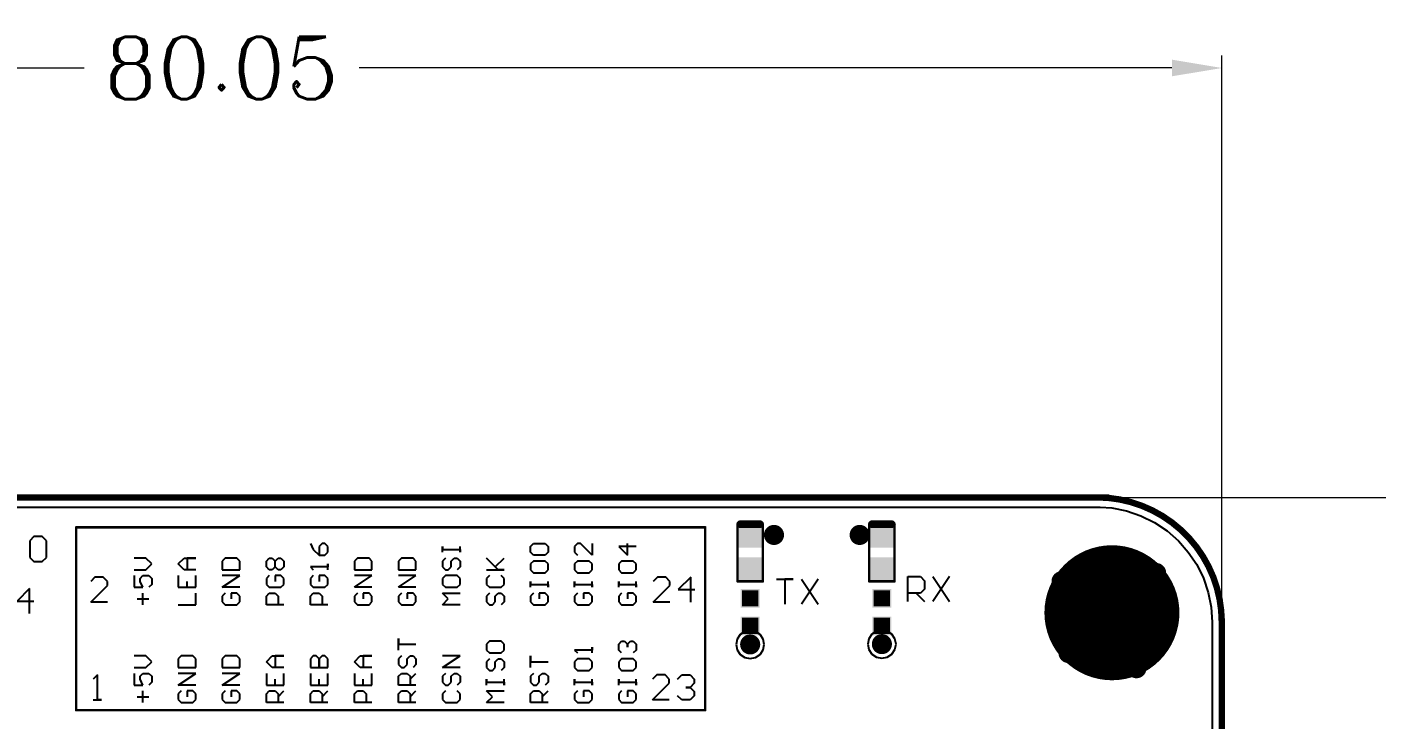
# Model space of a CAD drawing. Header units: inches. Extents: x -103 to 137, y -40 to 49.
# Drawn here: x -39 to 15, y 21.5 to 49.2 of the extents above; entities that cross this region are included whole.
import ezdxf

# ---------------------------------------------------------------- set-up
doc = ezdxf.new("R2010")
doc.units = ezdxf.units.IN
doc.header["$MEASUREMENT"] = 0
for name, color, linetype in [('BottomSolder', 6, 'Continuous'), ('KeepOutLayer', 6, 'Continuous'), ('MidLayer1', 16, 'Continuous'), ('MultiLayer', 9, 'Continuous'), ('PadHoleLayer', 156, 'Continuous'), ('TopOverlay', 2, 'Continuous'), ('TopPaste', 8, 'Continuous'), ('TopSolder', 216, 'Continuous'), ('ViaHoleLayer', 16, 'Continuous')]:
    doc.layers.add(name, color=color, linetype=linetype)
doc.layers.add('dim', color=82, linetype='Continuous', lineweight=20)
doc.styles.add('ROMANC', font='romanc.shx', dxfattribs={"bigfont": 'gbcbig.shx'})
doc.dimstyles.new('YanXiu', dxfattribs={"dimtxt": 2.5, "dimasz": 2.2, "dimexe": 0.66, "dimexo": 0.66, "dimgap": 0.66, "dimtad": 0, "dimdsep": 46, "dimtxsty": 'ROMANC', "dimcen": 0, "dimclrd": 256, "dimclre": 131, "dimclrt": 42, "dimazin": 2, "dimtfac": 1, "dimtofl": 0, "dimtmove": 0, "dimatfit": 3, "dimfxl": 1, "dimlwd": 5, "dimlwe": 5, "dimarcsym": 0})

# ---------------------------------------------------------------- blocks, each defined once
blk = doc.blocks.new('____402_____70')
at = {"layer": 'TopPaste'}
for points in [[(-0.0344, -0.0128), (-0.0089, -0.0128), (-0.0344, 0.0128), (-0.0089, 0.0128)], [(0.0089, -0.0128), (0.0344, -0.0128), (0.0089, 0.0128), (0.0344, 0.0128)]]:
    blk.add_solid(points, dxfattribs=at)
at = {"layer": 'TopSolder'}
for points in [[(-0.0364, -0.0148), (-0.0069, -0.0148), (-0.0364, 0.0148), (-0.0069, 0.0148)], [(0.0069, -0.0148), (0.0364, -0.0148), (0.0069, 0.0148), (0.0364, 0.0148)]]:
    blk.add_solid(points, dxfattribs=at)
blk = doc.blocks.new('____402_____71')
at = {"layer": 'TopPaste'}
for points in [[(-0.0344, -0.0128), (-0.0089, -0.0128), (-0.0344, 0.0128), (-0.0089, 0.0128)], [(0.0089, -0.0128), (0.0344, -0.0128), (0.0089, 0.0128), (0.0344, 0.0128)]]:
    blk.add_solid(points, dxfattribs=at)
at = {"layer": 'TopSolder'}
for points in [[(-0.0364, -0.0148), (-0.0069, -0.0148), (-0.0364, 0.0148), (-0.0069, 0.0148)], [(0.0069, -0.0148), (0.0364, -0.0148), (0.0069, 0.0148), (0.0364, 0.0148)]]:
    blk.add_solid(points, dxfattribs=at)
blk = doc.blocks.new('LGM676_LED_0603_81')
at = {"layer": 'TopOverlay'}
for points, const_width in [([(-0.045, 0.018), (-0.045, -0.022)], 0.00394), ([(-0.045, 0.018), (0.045, 0.018)], 0.00394), ([(0.045, 0.0138), (0.045, -0.0177)], 0.0118), ([(-0.045, -0.022), (0.045, -0.022)], 0.00394)]:
    blk.add_lwpolyline(points, dxfattribs=dict(at, const_width=const_width))
for points, const_width in [([(-0.046, 0.018, 1), (-0.044, 0.018, 1)], 0.00197), ([(-0.046, 0.018, 1), (-0.044, 0.018, 1)], 0.00197), ([(0.042, 0.0138, 1), (0.048, 0.0138, 1)], 0.00591), ([(0.044, 0.018, 1), (0.046, 0.018, 1)], 0.00197), ([(-0.046, -0.022, 1), (-0.044, -0.022, 1)], 0.00197), ([(-0.046, -0.022, 1), (-0.044, -0.022, 1)], 0.00197), ([(0.042, -0.0177, 1), (0.048, -0.0177, 1)], 0.00591), ([(0.044, -0.022, 1), (0.046, -0.022, 1)], 0.00197)]:
    blk.add_lwpolyline(points, format="xyb", close=True, dxfattribs=dict(at, const_width=const_width))
at = {"layer": 'TopPaste'}
for points in [[(-0.0428, -0.0177), (-0.0113, -0.0177), (-0.0428, 0.0137), (-0.0113, 0.0137)], [(0.0123, -0.0177), (0.0438, -0.0177), (0.0123, 0.0137), (0.0438, 0.0137)]]:
    blk.add_solid(points, dxfattribs=at)
at = {"layer": 'TopSolder'}
for points in [[(-0.0468, -0.0217), (-0.0073, -0.0217), (-0.0468, 0.0177), (-0.0073, 0.0177)], [(0.0083, -0.0217), (0.0478, -0.0217), (0.0083, 0.0177), (0.0478, 0.0177)]]:
    blk.add_solid(points, dxfattribs=at)
blk = doc.blocks.new('LGM676_LED_0603_82')
at = {"layer": 'TopOverlay'}
for points, const_width in [([(-0.045, 0.018), (-0.045, -0.022)], 0.00394), ([(-0.045, 0.018), (0.045, 0.018)], 0.00394), ([(0.045, 0.0138), (0.045, -0.0177)], 0.0118), ([(-0.045, -0.022), (0.045, -0.022)], 0.00394)]:
    blk.add_lwpolyline(points, dxfattribs=dict(at, const_width=const_width))
for points, const_width in [([(-0.046, 0.018, 1), (-0.044, 0.018, 1)], 0.00197), ([(-0.046, 0.018, 1), (-0.044, 0.018, 1)], 0.00197), ([(0.042, 0.0138, 1), (0.048, 0.0138, 1)], 0.00591), ([(0.044, 0.018, 1), (0.046, 0.018, 1)], 0.00197), ([(-0.046, -0.022, 1), (-0.044, -0.022, 1)], 0.00197), ([(-0.046, -0.022, 1), (-0.044, -0.022, 1)], 0.00197), ([(0.042, -0.0177, 1), (0.048, -0.0177, 1)], 0.00591), ([(0.044, -0.022, 1), (0.046, -0.022, 1)], 0.00197)]:
    blk.add_lwpolyline(points, format="xyb", close=True, dxfattribs=dict(at, const_width=const_width))
at = {"layer": 'TopPaste'}
for points in [[(-0.0428, -0.0177), (-0.0113, -0.0177), (-0.0428, 0.0137), (-0.0113, 0.0137)], [(0.0123, -0.0177), (0.0438, -0.0177), (0.0123, 0.0137), (0.0438, 0.0137)]]:
    blk.add_solid(points, dxfattribs=at)
at = {"layer": 'TopSolder'}
for points in [[(-0.0468, -0.0217), (-0.0073, -0.0217), (-0.0468, 0.0177), (-0.0073, 0.0177)], [(0.0083, -0.0217), (0.0478, -0.0217), (0.0083, 0.0177), (0.0478, 0.0177)]]:
    blk.add_solid(points, dxfattribs=at)
blk = doc.blocks.new('*D194')
at = {"layer": 'Defpoints', "color": 0}
for p in [(8.832, 47.543), (-71.221, 25.36), (8.832, 25.3)]:
    blk.add_point(p, dxfattribs=at)
at = {"layer": 'dim', "color": 131, "lineweight": 5}
for p, q in [((-71.221, 25.86), (-71.221, 48.043)), ((8.832, 25.8), (8.832, 48.043))]:
    blk.add_line(p, q, dxfattribs=at)
at = {"layer": 'dim', "lineweight": 5}
for p, q in [((-69.221, 47.543), (-36.695, 47.543)), ((6.832, 47.543), (-25.695, 47.543))]:
    blk.add_line(p, q, dxfattribs=at)
at = {"layer": 'dim'}
for points in [[(-69.221, 47.877), (-69.221, 47.21), (-71.221, 47.543)], [(6.832, 47.877), (6.832, 47.21), (8.832, 47.543)]]:
    blk.add_solid(points, dxfattribs=at)
at = {"layer": 'dim', "color": 42, "insert": (-31.195, 47.543), "char_height": 2.5, "attachment_point": 5, "style": 'ROMANC'}
blk.add_mtext('80.05', dxfattribs=at)
blk = doc.blocks.new('*D217')
at = {"layer": 'Defpoints', "color": 0}
for p in [(0.773, 30.358), (40.358, 30.358), (0.773, -19.654)]:
    blk.add_point(p, dxfattribs=at)
at = {"layer": 'dim', "color": 131, "lineweight": 5}
for p, q in [((1.273, 30.358), (40.858, 30.358)), ((1.273, -19.654), (40.858, -19.654))]:
    blk.add_line(p, q, dxfattribs=at)
at = {"layer": 'dim', "lineweight": 5}
for p, q in [((40.358, 28.358), (40.358, 10.554)), ((40.358, -17.654), (40.358, 0.15))]:
    blk.add_line(p, q, dxfattribs=at)
at = {"layer": 'dim'}
for points in [[(40.025, 28.358), (40.692, 28.358), (40.358, 30.358)], [(40.025, -17.654), (40.692, -17.654), (40.358, -19.654)]]:
    blk.add_solid(points, dxfattribs=at)
at = {"layer": 'dim', "color": 42, "insert": (40.358, 5.352), "char_height": 2.5, "attachment_point": 5, "rotation": 90, "style": 'ROMANC'}
blk.add_mtext('50.01', dxfattribs=at)

msp = doc.modelspace()

# ---------------------------------------------------------------- linework, layer by layer
at = {"layer": 'BottomSolder'}
for points, const_width in [([(-9.292, 28.86, 1), (-8.89, 28.86, 1)], 0.402), ([(-5.863, 28.86, 1), (-5.461, 28.86, 1)], 0.402), ([(3.081, 25.746, 1), (5.782, 25.746, 1)], 2.702), ([(3.307, 27.793, 1), (3.708, 27.793, 1)], 0.402), ([(4.932, 27.92, 1), (5.334, 27.92, 1)], 0.402), ([(5.999, 27.336, 1), (6.401, 27.336, 1)], 0.402), ([(2.215, 27.006, 1), (2.616, 27.006, 1)], 0.402), ([(6.406, 26.04, 1), (6.807, 26.04, 1)], 0.402), ([(1.986, 25.355, 1), (2.388, 25.355, 1)], 0.402), ([(-10.244, 24.478, 1), (-9.843, 24.478, 1)], 0.402), ([(-4.974, 24.491, 1), (-4.572, 24.491, 1)], 0.402), ([(6.152, 24.694, 1), (6.553, 24.694, 1)], 0.402), ([(2.494, 24.135, 1), (2.896, 24.135, 1)], 0.402), ([(3.637, 23.577, 1), (4.039, 23.577, 1)], 0.402), ([(5.212, 23.526, 1), (5.613, 23.526, 1)], 0.402)]:
    msp.add_lwpolyline(points, format="xyb", close=True, dxfattribs=dict(at, const_width=const_width))
at = {"layer": 'KeepOutLayer', "const_width": 0.254}
for points in [[(-66.419, 30.358), (4.27, 30.358)], [(8.832, -14.955), (8.832, 25.482)]]:
    msp.add_lwpolyline(points, dxfattribs=at)
msp.add_lwpolyline([(3.826, 30.363, -0.414214), (8.826, 25.363)], format="xyb", dxfattribs=at)
at = {"layer": 'KeepOutLayer', "const_width": 0.127}
for points in [[(3.762, 30.363, 1), (3.889, 30.363, 1)], [(4.206, 30.358, 1), (4.333, 30.358, 1)], [(8.762, 25.363, 1), (8.889, 25.363, 1)], [(8.768, 25.482, 1), (8.895, 25.482, 1)]]:
    msp.add_lwpolyline(points, format="xyb", close=True, dxfattribs=at)
at = {"layer": 'MidLayer1'}
for p, q in [((-66.081, 29.97), (3.967, 29.97)), ((3.967, 29.97), (4.428, 29.94)), ((4.428, 29.94), (5.021, 29.822)), ((5.021, 29.822), (5.592, 29.628)), ((5.592, 29.628), (6.134, 29.361)), ((6.134, 29.361), (6.636, 29.025)), ((6.636, 29.025), (7.09, 28.627)), ((7.09, 28.627), (7.488, 28.173)), ((7.488, 28.173), (7.823, 27.671)), ((7.823, 27.671), (8.091, 27.13)), ((8.091, 27.13), (8.285, 26.558)), ((8.285, 26.558), (8.402, 25.966)), ((8.402, 25.966), (8.442, 25.368)), ((-10.443, 24.878), (-10.565, 24.695)), ((-10.26, 25), (-10.443, 24.878)), ((-10.043, 25.043), (-10.26, 25)), ((-9.827, 25), (-10.043, 25.043)), ((-9.644, 24.878), (-9.827, 25)), ((-9.522, 24.695), (-9.644, 24.878)), ((-5.172, 24.89), (-5.295, 24.707)), ((-4.989, 25.013), (-5.172, 24.89)), ((-4.773, 25.056), (-4.989, 25.013)), ((-4.557, 25.013), (-4.773, 25.056)), ((-4.373, 24.89), (-4.557, 25.013)), ((-4.251, 24.707), (-4.373, 24.89)), ((8.442, 25.368), (8.437, 25.363)), ((8.437, 25.363), (8.437, 25.363)), ((8.437, 25.363), (8.443, 25.334)), ((8.443, 25.334), (8.443, -14.955)), ((-10.565, 24.695), (-10.608, 24.478)), ((-10.608, 24.478), (-10.565, 24.262)), ((-9.479, 24.478), (-9.522, 24.695)), ((-9.522, 24.262), (-9.479, 24.478)), ((-5.295, 24.707), (-5.338, 24.491)), ((-5.338, 24.491), (-5.295, 24.275)), ((-4.208, 24.491), (-4.251, 24.707)), ((-4.251, 24.275), (-4.208, 24.491)), ((-10.565, 24.262), (-10.443, 24.079)), ((-10.443, 24.079), (-10.26, 23.957)), ((-10.26, 23.957), (-10.043, 23.914)), ((-10.043, 23.914), (-9.827, 23.957)), ((-9.827, 23.957), (-9.644, 24.079)), ((-9.644, 24.079), (-9.522, 24.262)), ((-5.295, 24.275), (-5.172, 24.092)), ((-5.172, 24.092), (-4.989, 23.969)), ((-4.989, 23.969), (-4.773, 23.926)), ((-4.773, 23.926), (-4.557, 23.969)), ((-4.557, 23.969), (-4.373, 24.092)), ((-4.373, 24.092), (-4.251, 24.275))]:
    msp.add_line(p, q, dxfattribs=at)
for points, const_width in [([(-9.241, 28.86, 1), (-8.941, 28.86, 1)], 0.3), ([(-5.812, 28.86, 1), (-5.512, 28.86, 1)], 0.3), ([(3.132, 25.746, 1), (5.732, 25.746, 1)], 2.6), ([(3.358, 27.793, 1), (3.658, 27.793, 1)], 0.3), ([(4.983, 27.92, 1), (5.283, 27.92, 1)], 0.3), ([(6.05, 27.336, 1), (6.35, 27.336, 1)], 0.3), ([(2.265, 27.006, 1), (2.565, 27.006, 1)], 0.3), ([(6.456, 26.04, 1), (6.756, 26.04, 1)], 0.3), ([(2.037, 25.355, 1), (2.337, 25.355, 1)], 0.3), ([(6.202, 24.694, 1), (6.502, 24.694, 1)], 0.3), ([(-10.193, 24.478, 1), (-9.893, 24.478, 1)], 0.3), ([(-4.923, 24.491, 1), (-4.623, 24.491, 1)], 0.3), ([(2.545, 24.135, 1), (2.845, 24.135, 1)], 0.3), ([(3.688, 23.577, 1), (3.988, 23.577, 1)], 0.3), ([(5.263, 23.526, 1), (5.563, 23.526, 1)], 0.3)]:
    msp.add_lwpolyline(points, format="xyb", close=True, dxfattribs=dict(at, const_width=const_width))
at = {"layer": 'MultiLayer'}
for points, const_width in [([(-9.241, 28.86, 1), (-8.941, 28.86, 1)], 0.3), ([(-5.812, 28.86, 1), (-5.512, 28.86, 1)], 0.3), ([(3.132, 25.746, 1), (5.732, 25.746, 1)], 2.6), ([(3.358, 27.793, 1), (3.658, 27.793, 1)], 0.3), ([(4.983, 27.92, 1), (5.283, 27.92, 1)], 0.3), ([(6.05, 27.336, 1), (6.35, 27.336, 1)], 0.3), ([(2.265, 27.006, 1), (2.565, 27.006, 1)], 0.3), ([(6.456, 26.04, 1), (6.756, 26.04, 1)], 0.3), ([(2.037, 25.355, 1), (2.337, 25.355, 1)], 0.3), ([(6.202, 24.694, 1), (6.502, 24.694, 1)], 0.3), ([(-10.193, 24.478, 1), (-9.893, 24.478, 1)], 0.3), ([(-4.923, 24.491, 1), (-4.623, 24.491, 1)], 0.3), ([(2.545, 24.135, 1), (2.845, 24.135, 1)], 0.3), ([(3.688, 23.577, 1), (3.988, 23.577, 1)], 0.3), ([(5.263, 23.526, 1), (5.563, 23.526, 1)], 0.3)]:
    msp.add_lwpolyline(points, format="xyb", close=True, dxfattribs=dict(at, const_width=const_width))
at = {"layer": 'PadHoleLayer', "const_width": 1.75}
msp.add_lwpolyline([(3.557, 25.746, 1), (5.307, 25.746, 1)], format="xyb", close=True, dxfattribs=at)
at = {"layer": 'TopOverlay'}
for p, q in [((-38.705, 28.793), (-38.872, 28.626)), ((-38.872, 28.626), (-38.872, 27.96)), ((-38.372, 28.793), (-38.705, 28.793)), ((-38.206, 28.626), (-38.372, 28.793)), ((-38.206, 27.96), (-38.206, 28.626)), ((-27.641, 28.515), (-27.524, 28.282)), ((-27.524, 28.282), (-27.291, 28.048)), ((-27.174, 28.515), (-27.291, 28.398)), ((-27.291, 28.398), (-27.291, 28.048)), ((-27.057, 28.515), (-27.174, 28.515)), ((-26.941, 28.398), (-27.057, 28.515)), ((-27.057, 28.048), (-26.941, 28.165)), ((-26.941, 28.165), (-26.941, 28.398)), ((-22.354, 28.165), (-22.354, 28.398)), ((-22.354, 28.398), (-22.354, 28.282)), ((-22.354, 28.282), (-21.654, 28.282)), ((-21.654, 28.165), (-21.654, 28.398)), ((-21.654, 28.282), (-21.654, 28.165)), ((-18.829, 28.398), (-18.713, 28.515)), ((-18.829, 28.165), (-18.829, 28.398)), ((-18.713, 28.048), (-18.829, 28.165)), ((-18.713, 28.515), (-18.246, 28.515)), ((-18.246, 28.515), (-18.13, 28.398)), ((-18.13, 28.165), (-18.246, 28.048)), ((-18.13, 28.398), (-18.13, 28.165)), ((-16.951, 28.515), (-17.067, 28.398)), ((-17.067, 28.398), (-17.067, 28.165)), ((-17.067, 28.165), (-16.951, 28.048)), ((-16.834, 28.515), (-16.951, 28.515)), ((-16.367, 28.048), (-16.834, 28.515)), ((-16.367, 28.515), (-16.367, 28.048)), ((-14.605, 28.398), (-15.305, 28.398)), ((-15.305, 28.398), (-14.955, 28.048)), ((-14.955, 28.048), (-14.955, 28.515)), ((-38.872, 27.96), (-38.705, 27.793)), ((-38.705, 27.793), (-38.372, 27.793)), ((-38.372, 27.793), (-38.206, 27.96)), ((-34.223, 27.932), (-34.69, 27.932)), ((-33.99, 27.699), (-34.223, 27.932)), ((-34.223, 27.465), (-33.99, 27.699)), ((-32.927, 27.699), (-32.694, 27.932)), ((-32.694, 27.465), (-32.927, 27.699)), ((-32.694, 27.932), (-32.228, 27.932)), ((-32.228, 27.932), (-32.577, 27.932)), ((-32.577, 27.932), (-32.577, 27.465)), ((-31.048, 27.932), (-31.165, 27.815)), ((-31.165, 27.815), (-31.165, 27.465)), ((-30.582, 27.932), (-31.048, 27.932)), ((-30.465, 27.815), (-30.582, 27.932)), ((-30.465, 27.465), (-30.465, 27.815)), ((-29.403, 27.815), (-29.286, 27.932)), ((-29.403, 27.582), (-29.403, 27.815)), ((-29.286, 27.465), (-29.403, 27.582)), ((-29.286, 27.932), (-29.17, 27.932)), ((-29.17, 27.932), (-29.053, 27.815)), ((-29.053, 27.582), (-29.17, 27.465)), ((-29.053, 27.815), (-28.936, 27.932)), ((-29.053, 27.582), (-29.053, 27.815)), ((-28.936, 27.465), (-29.053, 27.582)), ((-28.936, 27.932), (-28.82, 27.932)), ((-28.82, 27.932), (-28.703, 27.815)), ((-28.703, 27.582), (-28.82, 27.465)), ((-28.703, 27.815), (-28.703, 27.582)), ((-26.941, 27.582), (-27.641, 27.582)), ((-27.641, 27.582), (-27.524, 27.465)), ((-27.291, 28.048), (-27.057, 28.048)), ((-26.941, 27.465), (-26.941, 27.699)), ((-26.941, 27.699), (-26.941, 27.582)), ((-25.762, 27.932), (-25.878, 27.815)), ((-25.878, 27.815), (-25.878, 27.465)), ((-25.295, 27.932), (-25.762, 27.932)), ((-25.179, 27.815), (-25.295, 27.932)), ((-25.179, 27.465), (-25.179, 27.815)), ((-24, 27.932), (-24.116, 27.815)), ((-24.116, 27.815), (-24.116, 27.465)), ((-23.533, 27.932), (-24, 27.932)), ((-23.416, 27.815), (-23.533, 27.932)), ((-23.416, 27.465), (-23.416, 27.815)), ((-22.237, 27.932), (-22.354, 27.815)), ((-22.354, 27.815), (-22.354, 27.582)), ((-22.354, 27.582), (-22.237, 27.465)), ((-22.121, 27.465), (-22.004, 27.582)), ((-22.004, 27.815), (-21.887, 27.932)), ((-22.004, 27.582), (-22.004, 27.815)), ((-21.887, 27.932), (-21.771, 27.932)), ((-21.771, 27.932), (-21.654, 27.815)), ((-21.654, 27.582), (-21.771, 27.465)), ((-21.654, 27.815), (-21.654, 27.582)), ((-20.125, 27.465), (-20.592, 27.932)), ((-20.592, 27.932), (-20.242, 27.582)), ((-20.242, 27.582), (-19.892, 27.932)), ((-18.713, 27.815), (-18.829, 27.699)), ((-18.829, 27.699), (-18.829, 27.465)), ((-18.246, 28.048), (-18.713, 28.048)), ((-18.246, 27.815), (-18.713, 27.815)), ((-18.13, 27.699), (-18.246, 27.815)), ((-18.13, 27.465), (-18.13, 27.699)), ((-16.951, 27.815), (-17.067, 27.699)), ((-17.067, 27.699), (-17.067, 27.465)), ((-16.484, 27.815), (-16.951, 27.815)), ((-16.367, 27.699), (-16.484, 27.815)), ((-16.367, 27.465), (-16.367, 27.699)), ((-15.188, 27.815), (-15.305, 27.699)), ((-15.305, 27.699), (-15.305, 27.465)), ((-14.722, 27.815), (-15.188, 27.815)), ((-14.605, 27.699), (-14.722, 27.815)), ((-14.605, 27.465), (-14.605, 27.699)), ((-36.262, 27.169), (-36.428, 27.003)), ((-35.928, 27.169), (-36.262, 27.169)), ((-35.762, 27.003), (-35.928, 27.169)), ((-35.762, 26.836), (-35.762, 27.003)), ((-34.69, 27.465), (-34.223, 27.465)), ((-34.69, 27.232), (-34.69, 26.766)), ((-34.456, 27.115), (-34.34, 27.232)), ((-34.456, 26.999), (-34.456, 27.115)), ((-34.34, 26.766), (-34.456, 26.999)), ((-34.34, 27.232), (-34.106, 27.232)), ((-34.106, 27.232), (-33.99, 27.115)), ((-33.99, 27.115), (-33.99, 26.882)), ((-32.927, 27.232), (-32.927, 26.766)), ((-32.228, 27.465), (-32.694, 27.465)), ((-32.577, 26.766), (-32.577, 26.999)), ((-32.228, 26.766), (-32.228, 27.232)), ((-31.165, 27.465), (-30.465, 27.465)), ((-31.165, 26.766), (-30.465, 27.232)), ((-30.465, 27.232), (-31.165, 27.232)), ((-29.286, 27.232), (-29.403, 27.115)), ((-29.403, 27.115), (-29.403, 26.882)), ((-29.17, 27.465), (-29.286, 27.465)), ((-28.82, 27.232), (-29.053, 27.232)), ((-29.053, 27.232), (-29.053, 26.999)), ((-28.82, 27.465), (-28.936, 27.465)), ((-28.703, 27.115), (-28.82, 27.232)), ((-28.703, 26.882), (-28.703, 27.115)), ((-27.524, 27.232), (-27.641, 27.115)), ((-27.641, 27.115), (-27.641, 26.882)), ((-27.057, 27.232), (-27.291, 27.232)), ((-27.291, 27.232), (-27.291, 26.999)), ((-26.941, 27.115), (-27.057, 27.232)), ((-26.941, 26.882), (-26.941, 27.115)), ((-25.878, 27.465), (-25.179, 27.465)), ((-25.878, 26.766), (-25.179, 27.232)), ((-25.179, 27.232), (-25.878, 27.232)), ((-24.116, 27.465), (-23.416, 27.465)), ((-24.116, 26.766), (-23.416, 27.232)), ((-23.416, 27.232), (-24.116, 27.232)), ((-22.237, 27.232), (-22.354, 27.115)), ((-22.354, 27.115), (-22.354, 26.882)), ((-22.237, 27.465), (-22.121, 27.465)), ((-21.771, 27.232), (-22.237, 27.232)), ((-21.654, 27.115), (-21.771, 27.232)), ((-21.654, 26.882), (-21.654, 27.115)), ((-20.592, 27.465), (-19.892, 27.465)), ((-20.475, 27.232), (-20.592, 27.115)), ((-20.592, 27.115), (-20.592, 26.882)), ((-19.892, 27.465), (-20.125, 27.465)), ((-19.892, 27.115), (-20.009, 27.232)), ((-19.892, 26.882), (-19.892, 27.115)), ((-18.829, 27.465), (-18.713, 27.349)), ((-18.829, 26.766), (-18.829, 26.999)), ((-18.829, 26.999), (-18.829, 26.882)), ((-18.713, 27.349), (-18.246, 27.349)), ((-18.246, 27.349), (-18.13, 27.465)), ((-18.13, 26.766), (-18.13, 26.999)), ((-17.067, 27.465), (-16.951, 27.349)), ((-17.067, 26.766), (-17.067, 26.999)), ((-17.067, 26.999), (-17.067, 26.882)), ((-16.951, 27.349), (-16.484, 27.349)), ((-16.484, 27.349), (-16.367, 27.465)), ((-16.367, 26.766), (-16.367, 26.999)), ((-15.305, 27.465), (-15.188, 27.349)), ((-15.305, 26.766), (-15.305, 26.999)), ((-15.305, 26.999), (-15.305, 26.882)), ((-15.188, 27.349), (-14.722, 27.349)), ((-14.722, 27.349), (-14.605, 27.465)), ((-14.605, 26.766), (-14.605, 26.999)), ((-13.757, 27.169), (-13.924, 27.003)), ((-13.424, 27.169), (-13.757, 27.169)), ((-13.257, 27.003), (-13.424, 27.169)), ((-13.257, 26.836), (-13.257, 27.003)), ((-12.424, 27.169), (-12.924, 26.67)), ((-12.424, 26.17), (-12.424, 27.169)), ((-8.989, 27.091), (-8.323, 27.091)), ((-8.323, 27.091), (-8.656, 27.091)), ((-8.656, 27.091), (-8.656, 26.091)), ((-7.99, 27.091), (-7.323, 26.091)), ((-7.323, 27.091), (-7.99, 26.091)), ((-3.731, 26.193), (-3.731, 27.192)), ((-3.731, 27.192), (-3.232, 27.192)), ((-3.232, 27.192), (-3.065, 27.026)), ((-3.065, 27.026), (-3.065, 26.693)), ((-2.732, 27.192), (-2.065, 26.193)), ((-2.065, 27.192), (-2.732, 26.193)), ((-38.875, 26.71), (-39.375, 26.21)), ((-38.875, 25.71), (-38.875, 26.71)), ((-36.428, 26.17), (-35.762, 26.836)), ((-34.69, 26.766), (-34.34, 26.766)), ((-34.34, 26.066), (-34.34, 26.532)), ((-33.99, 26.882), (-34.106, 26.766)), ((-32.927, 26.766), (-32.228, 26.766)), ((-32.228, 26.066), (-32.228, 26.532)), ((-30.465, 26.766), (-31.165, 26.766)), ((-31.048, 26.532), (-31.165, 26.416)), ((-30.582, 26.532), (-30.815, 26.532)), ((-30.815, 26.532), (-30.815, 26.299)), ((-30.465, 26.416), (-30.582, 26.532)), ((-29.403, 26.882), (-29.286, 26.766)), ((-29.403, 26.416), (-29.286, 26.532)), ((-29.286, 26.766), (-28.82, 26.766)), ((-29.286, 26.532), (-29.053, 26.532)), ((-29.053, 26.532), (-28.936, 26.416)), ((-28.82, 26.766), (-28.703, 26.882)), ((-27.641, 26.882), (-27.524, 26.766)), ((-27.641, 26.416), (-27.524, 26.532)), ((-27.524, 26.766), (-27.057, 26.766)), ((-27.524, 26.532), (-27.291, 26.532)), ((-27.291, 26.532), (-27.174, 26.416)), ((-27.057, 26.766), (-26.941, 26.882)), ((-25.179, 26.766), (-25.878, 26.766)), ((-25.762, 26.532), (-25.878, 26.416)), ((-25.295, 26.532), (-25.529, 26.532)), ((-25.529, 26.532), (-25.529, 26.299)), ((-25.179, 26.416), (-25.295, 26.532)), ((-23.416, 26.766), (-24.116, 26.766)), ((-24, 26.532), (-24.116, 26.416)), ((-23.533, 26.532), (-23.766, 26.532)), ((-23.766, 26.532), (-23.766, 26.299)), ((-23.416, 26.416), (-23.533, 26.532)), ((-22.354, 26.882), (-22.237, 26.766)), ((-22.121, 26.299), (-22.354, 26.532)), ((-22.354, 26.532), (-21.654, 26.532)), ((-22.237, 26.766), (-21.771, 26.766)), ((-21.771, 26.766), (-21.654, 26.882)), ((-20.592, 26.882), (-20.475, 26.766)), ((-20.475, 26.532), (-20.592, 26.416)), ((-20.475, 26.766), (-20.009, 26.766)), ((-20.242, 26.416), (-20.125, 26.532)), ((-20.125, 26.532), (-20.009, 26.532)), ((-20.009, 26.766), (-19.892, 26.882)), ((-20.009, 26.532), (-19.892, 26.416)), ((-18.829, 26.882), (-18.13, 26.882)), ((-18.713, 26.532), (-18.829, 26.416)), ((-18.246, 26.532), (-18.48, 26.532)), ((-18.48, 26.532), (-18.48, 26.299)), ((-18.13, 26.416), (-18.246, 26.532)), ((-18.13, 26.882), (-18.13, 26.766)), ((-17.067, 26.882), (-16.367, 26.882)), ((-16.951, 26.532), (-17.067, 26.416)), ((-16.484, 26.532), (-16.717, 26.532)), ((-16.717, 26.532), (-16.717, 26.299)), ((-16.367, 26.416), (-16.484, 26.532)), ((-16.367, 26.882), (-16.367, 26.766)), ((-15.305, 26.882), (-14.605, 26.882)), ((-15.188, 26.532), (-15.305, 26.416)), ((-14.722, 26.532), (-14.955, 26.532)), ((-14.955, 26.532), (-14.955, 26.299)), ((-14.605, 26.416), (-14.722, 26.532)), ((-14.605, 26.882), (-14.605, 26.766)), ((-13.924, 26.17), (-13.257, 26.836)), ((-12.924, 26.67), (-12.258, 26.67)), ((-3.232, 26.526), (-3.731, 26.526)), ((-3.398, 26.526), (-3.065, 26.193)), ((-3.065, 26.693), (-3.232, 26.526)), ((-39.375, 26.21), (-38.708, 26.21)), ((-35.762, 26.17), (-36.428, 26.17)), ((-34.573, 26.299), (-34.106, 26.299)), ((-32.927, 26.066), (-32.228, 26.066)), ((-31.165, 26.416), (-31.165, 26.182)), ((-31.165, 26.182), (-31.048, 26.066)), ((-31.048, 26.066), (-30.582, 26.066)), ((-30.582, 26.066), (-30.465, 26.182)), ((-30.465, 26.182), (-30.465, 26.416)), ((-29.403, 26.066), (-29.403, 26.416)), ((-28.703, 26.066), (-29.403, 26.066)), ((-28.936, 26.416), (-28.936, 26.066)), ((-27.641, 26.066), (-27.641, 26.416)), ((-26.941, 26.066), (-27.641, 26.066)), ((-27.174, 26.416), (-27.174, 26.066)), ((-25.878, 26.416), (-25.878, 26.182)), ((-25.878, 26.182), (-25.762, 26.066)), ((-25.762, 26.066), (-25.295, 26.066)), ((-25.295, 26.066), (-25.179, 26.182)), ((-25.179, 26.182), (-25.179, 26.416)), ((-24.116, 26.416), (-24.116, 26.182)), ((-24.116, 26.182), (-24, 26.066)), ((-24, 26.066), (-23.533, 26.066)), ((-23.533, 26.066), (-23.416, 26.182)), ((-23.416, 26.182), (-23.416, 26.416)), ((-22.354, 26.066), (-22.121, 26.299)), ((-21.654, 26.066), (-22.354, 26.066)), ((-20.592, 26.416), (-20.592, 26.182)), ((-20.592, 26.182), (-20.475, 26.066)), ((-20.475, 26.066), (-20.358, 26.066)), ((-20.358, 26.066), (-20.242, 26.182)), ((-20.242, 26.182), (-20.242, 26.416)), ((-19.892, 26.182), (-20.009, 26.066)), ((-19.892, 26.416), (-19.892, 26.182)), ((-18.829, 26.416), (-18.829, 26.182)), ((-18.829, 26.182), (-18.713, 26.066)), ((-18.713, 26.066), (-18.246, 26.066)), ((-18.246, 26.066), (-18.13, 26.182)), ((-18.13, 26.182), (-18.13, 26.416)), ((-17.067, 26.416), (-17.067, 26.182)), ((-17.067, 26.182), (-16.951, 26.066)), ((-16.951, 26.066), (-16.484, 26.066)), ((-16.484, 26.066), (-16.367, 26.182)), ((-16.367, 26.182), (-16.367, 26.416)), ((-15.305, 26.416), (-15.305, 26.182)), ((-15.305, 26.182), (-15.188, 26.066)), ((-15.188, 26.066), (-14.722, 26.066)), ((-14.722, 26.066), (-14.605, 26.182)), ((-14.605, 26.182), (-14.605, 26.416)), ((-13.257, 26.17), (-13.924, 26.17)), ((-24.116, 24.254), (-24.116, 24.72)), ((-24.116, 24.72), (-24.116, 24.487)), ((-24.116, 24.487), (-23.416, 24.487)), ((-20.475, 24.603), (-20.592, 24.487)), ((-20.592, 24.487), (-20.592, 24.254)), ((-20.009, 24.603), (-20.475, 24.603)), ((-19.892, 24.487), (-20.009, 24.603)), ((-19.892, 24.254), (-19.892, 24.487)), ((-16.367, 24.137), (-16.367, 24.37)), ((-16.367, 24.37), (-16.367, 24.254)), ((-15.305, 24.487), (-15.188, 24.603)), ((-15.305, 24.254), (-15.305, 24.487)), ((-15.188, 24.603), (-15.072, 24.603)), ((-15.072, 24.603), (-14.955, 24.487)), ((-14.955, 24.487), (-14.838, 24.603)), ((-14.955, 24.487), (-14.955, 24.37)), ((-14.955, 24.37), (-14.955, 24.487)), ((-14.838, 24.603), (-14.722, 24.603)), ((-14.722, 24.603), (-14.605, 24.487)), ((-14.605, 24.487), (-14.605, 24.254)), ((-34.223, 24.02), (-34.69, 24.02)), ((-33.99, 23.787), (-34.223, 24.02)), ((-34.223, 23.554), (-33.99, 23.787)), ((-32.811, 24.02), (-32.927, 23.904)), ((-32.927, 23.904), (-32.927, 23.554)), ((-32.344, 24.02), (-32.811, 24.02)), ((-32.228, 23.904), (-32.344, 24.02)), ((-32.228, 23.554), (-32.228, 23.904)), ((-31.048, 24.02), (-31.165, 23.904)), ((-31.165, 23.904), (-31.165, 23.554)), ((-30.582, 24.02), (-31.048, 24.02)), ((-30.465, 23.904), (-30.582, 24.02)), ((-30.465, 23.554), (-30.465, 23.904)), ((-29.403, 23.787), (-29.17, 24.02)), ((-29.17, 23.554), (-29.403, 23.787)), ((-29.17, 24.02), (-28.703, 24.02)), ((-28.703, 24.02), (-29.053, 24.02)), ((-29.053, 24.02), (-29.053, 23.554)), ((-27.524, 24.02), (-27.641, 23.904)), ((-27.641, 23.904), (-27.641, 23.554)), ((-27.407, 24.02), (-27.524, 24.02)), ((-27.291, 23.904), (-27.407, 24.02)), ((-27.174, 24.02), (-27.291, 23.904)), ((-27.291, 23.904), (-27.291, 23.554)), ((-27.291, 23.554), (-27.291, 23.904)), ((-27.057, 24.02), (-27.174, 24.02)), ((-26.941, 23.904), (-27.057, 24.02)), ((-26.941, 23.554), (-26.941, 23.904)), ((-25.878, 23.787), (-25.645, 24.02)), ((-25.645, 23.554), (-25.878, 23.787)), ((-25.645, 24.02), (-25.179, 24.02)), ((-25.179, 24.02), (-25.529, 24.02)), ((-25.529, 24.02), (-25.529, 23.554)), ((-24, 24.02), (-24.116, 23.904)), ((-24.116, 23.904), (-24.116, 23.67)), ((-23.766, 23.904), (-23.65, 24.02)), ((-23.766, 23.67), (-23.766, 23.904)), ((-23.65, 24.02), (-23.533, 24.02)), ((-23.533, 24.02), (-23.416, 23.904)), ((-23.416, 23.904), (-23.416, 23.67)), ((-22.354, 23.554), (-21.654, 24.02)), ((-21.654, 24.02), (-22.354, 24.02)), ((-20.592, 24.254), (-20.475, 24.137)), ((-20.475, 23.904), (-20.592, 23.787)), ((-20.592, 23.787), (-20.592, 23.554)), ((-20.475, 24.137), (-20.009, 24.137)), ((-20.242, 23.787), (-20.125, 23.904)), ((-20.242, 23.554), (-20.242, 23.787)), ((-20.125, 23.904), (-20.009, 23.904)), ((-20.009, 24.137), (-19.892, 24.254)), ((-20.009, 23.904), (-19.892, 23.787)), ((-19.892, 23.787), (-19.892, 23.554)), ((-18.829, 23.554), (-18.829, 24.02)), ((-18.829, 24.02), (-18.829, 23.787)), ((-18.829, 23.787), (-18.13, 23.787)), ((-16.367, 24.254), (-17.067, 24.254)), ((-17.067, 24.254), (-16.951, 24.137)), ((-16.951, 23.904), (-17.067, 23.787)), ((-17.067, 23.787), (-17.067, 23.554)), ((-16.484, 23.904), (-16.951, 23.904)), ((-16.367, 23.787), (-16.484, 23.904)), ((-16.367, 23.554), (-16.367, 23.787)), ((-15.188, 24.137), (-15.305, 24.254)), ((-15.188, 23.904), (-15.305, 23.787)), ((-15.305, 23.787), (-15.305, 23.554)), ((-14.722, 23.904), (-15.188, 23.904)), ((-14.605, 24.254), (-14.722, 24.137)), ((-14.605, 23.787), (-14.722, 23.904)), ((-14.605, 23.554), (-14.605, 23.787)), ((-36.16, 23.258), (-36.327, 23.091)), ((-36.16, 22.258), (-36.16, 23.258)), ((-34.69, 23.554), (-34.223, 23.554)), ((-34.69, 23.32), (-34.69, 22.854)), ((-34.456, 23.204), (-34.34, 23.32)), ((-34.34, 23.32), (-34.106, 23.32)), ((-34.106, 23.32), (-33.99, 23.204)), ((-32.927, 23.554), (-32.228, 23.554)), ((-32.927, 22.854), (-32.228, 23.32)), ((-32.228, 23.32), (-32.927, 23.32)), ((-31.165, 23.554), (-30.465, 23.554)), ((-31.165, 22.854), (-30.465, 23.32)), ((-30.465, 23.32), (-31.165, 23.32)), ((-29.403, 23.32), (-29.403, 22.854)), ((-28.703, 23.554), (-29.17, 23.554)), ((-28.703, 22.854), (-28.703, 23.32)), ((-27.641, 23.554), (-26.941, 23.554)), ((-27.641, 23.32), (-27.641, 22.854)), ((-26.941, 22.854), (-26.941, 23.32)), ((-25.878, 23.32), (-25.878, 22.854)), ((-25.179, 23.554), (-25.645, 23.554)), ((-25.179, 22.854), (-25.179, 23.32)), ((-24.116, 23.67), (-24, 23.554)), ((-24.116, 23.204), (-24, 23.32)), ((-24, 23.554), (-23.883, 23.554)), ((-24, 23.32), (-23.766, 23.32)), ((-23.883, 23.554), (-23.766, 23.67)), ((-23.766, 23.32), (-23.65, 23.204)), ((-23.65, 23.087), (-23.416, 23.32)), ((-23.416, 23.67), (-23.533, 23.554)), ((-21.654, 23.554), (-22.354, 23.554)), ((-22.237, 23.32), (-22.354, 23.204)), ((-22.004, 23.204), (-21.887, 23.32)), ((-21.887, 23.32), (-21.771, 23.32)), ((-21.771, 23.32), (-21.654, 23.204)), ((-20.592, 23.554), (-20.475, 23.437)), ((-20.475, 23.437), (-20.358, 23.437)), ((-20.358, 23.437), (-20.242, 23.554)), ((-19.892, 23.554), (-20.009, 23.437)), ((-18.713, 23.32), (-18.829, 23.204)), ((-18.48, 23.204), (-18.363, 23.32)), ((-18.363, 23.32), (-18.246, 23.32)), ((-18.246, 23.32), (-18.13, 23.204)), ((-17.067, 23.554), (-16.951, 23.437)), ((-16.951, 23.437), (-16.484, 23.437)), ((-16.484, 23.437), (-16.367, 23.554)), ((-15.305, 23.554), (-15.188, 23.437)), ((-15.188, 23.437), (-14.722, 23.437)), ((-14.722, 23.437), (-14.605, 23.554)), ((-13.783, 23.258), (-13.949, 23.091)), ((-13.449, 23.258), (-13.783, 23.258)), ((-13.283, 23.091), (-13.449, 23.258)), ((-12.95, 23.091), (-12.783, 23.258)), ((-12.783, 23.258), (-12.45, 23.258)), ((-12.45, 23.258), (-12.283, 23.091)), ((-34.69, 22.854), (-34.34, 22.854)), ((-34.456, 23.087), (-34.456, 23.204)), ((-34.34, 22.854), (-34.456, 23.087)), ((-33.99, 22.971), (-34.106, 22.854)), ((-33.99, 23.204), (-33.99, 22.971)), ((-32.228, 22.854), (-32.927, 22.854)), ((-30.465, 22.854), (-31.165, 22.854)), ((-29.403, 22.854), (-28.703, 22.854)), ((-29.053, 22.854), (-29.053, 23.087)), ((-27.641, 22.854), (-26.941, 22.854)), ((-27.291, 22.854), (-27.291, 23.087)), ((-25.878, 22.854), (-25.179, 22.854)), ((-25.529, 22.854), (-25.529, 23.087)), ((-24.116, 22.854), (-24.116, 23.204)), ((-23.416, 22.854), (-24.116, 22.854)), ((-23.65, 23.204), (-23.65, 22.854)), ((-22.354, 23.204), (-22.354, 22.971)), ((-22.354, 22.971), (-22.237, 22.854)), ((-22.237, 22.854), (-22.121, 22.854)), ((-22.121, 22.854), (-22.004, 22.971)), ((-22.004, 22.971), (-22.004, 23.204)), ((-21.654, 22.971), (-21.771, 22.854)), ((-21.654, 23.204), (-21.654, 22.971)), ((-20.592, 22.854), (-20.592, 23.087)), ((-20.592, 23.087), (-20.592, 22.971)), ((-20.592, 22.971), (-19.892, 22.971)), ((-19.892, 22.854), (-19.892, 23.087)), ((-19.892, 22.971), (-19.892, 22.854)), ((-18.829, 23.204), (-18.829, 22.971)), ((-18.829, 22.971), (-18.713, 22.854)), ((-18.713, 22.854), (-18.596, 22.854)), ((-18.596, 22.854), (-18.48, 22.971)), ((-18.48, 22.971), (-18.48, 23.204)), ((-18.13, 22.971), (-18.246, 22.854)), ((-18.13, 23.204), (-18.13, 22.971)), ((-17.067, 22.854), (-17.067, 23.087)), ((-17.067, 23.087), (-17.067, 22.971)), ((-17.067, 22.971), (-16.367, 22.971)), ((-16.367, 22.854), (-16.367, 23.087)), ((-16.367, 22.971), (-16.367, 22.854)), ((-15.305, 22.854), (-15.305, 23.087)), ((-15.305, 23.087), (-15.305, 22.971)), ((-15.305, 22.971), (-14.605, 22.971)), ((-14.605, 22.854), (-14.605, 23.087)), ((-14.605, 22.971), (-14.605, 22.854)), ((-13.949, 22.258), (-13.283, 22.925)), ((-13.283, 22.925), (-13.283, 23.091)), ((-12.45, 22.758), (-12.616, 22.758)), ((-12.616, 22.758), (-12.45, 22.758)), ((-12.283, 22.925), (-12.45, 22.758)), ((-12.45, 22.758), (-12.283, 22.591)), ((-12.283, 23.091), (-12.283, 22.925)), ((-36.327, 22.258), (-35.993, 22.258)), ((-35.993, 22.258), (-36.16, 22.258)), ((-34.573, 22.387), (-34.106, 22.387)), ((-34.34, 22.154), (-34.34, 22.621)), ((-32.811, 22.621), (-32.927, 22.504)), ((-32.927, 22.504), (-32.927, 22.271)), ((-32.927, 22.271), (-32.811, 22.154)), ((-32.811, 22.154), (-32.344, 22.154)), ((-32.344, 22.621), (-32.577, 22.621)), ((-32.577, 22.621), (-32.577, 22.387)), ((-32.228, 22.504), (-32.344, 22.621)), ((-32.344, 22.154), (-32.228, 22.271)), ((-32.228, 22.271), (-32.228, 22.504)), ((-31.048, 22.621), (-31.165, 22.504)), ((-31.165, 22.504), (-31.165, 22.271)), ((-31.165, 22.271), (-31.048, 22.154)), ((-31.048, 22.154), (-30.582, 22.154)), ((-30.582, 22.621), (-30.815, 22.621)), ((-30.815, 22.621), (-30.815, 22.387)), ((-30.465, 22.504), (-30.582, 22.621)), ((-30.582, 22.154), (-30.465, 22.271)), ((-30.465, 22.271), (-30.465, 22.504)), ((-29.403, 22.504), (-29.286, 22.621)), ((-29.403, 22.154), (-29.403, 22.504)), ((-28.703, 22.154), (-29.403, 22.154)), ((-29.286, 22.621), (-29.053, 22.621)), ((-29.053, 22.621), (-28.936, 22.504)), ((-28.936, 22.387), (-28.703, 22.621)), ((-28.936, 22.504), (-28.936, 22.154)), ((-27.641, 22.504), (-27.524, 22.621)), ((-27.641, 22.154), (-27.641, 22.504)), ((-26.941, 22.154), (-27.641, 22.154)), ((-27.524, 22.621), (-27.291, 22.621)), ((-27.291, 22.621), (-27.174, 22.504)), ((-27.174, 22.387), (-26.941, 22.621)), ((-27.174, 22.504), (-27.174, 22.154)), ((-25.878, 22.504), (-25.762, 22.621)), ((-25.878, 22.154), (-25.878, 22.504)), ((-25.179, 22.154), (-25.878, 22.154)), ((-25.762, 22.621), (-25.529, 22.621)), ((-25.529, 22.621), (-25.412, 22.504)), ((-25.412, 22.504), (-25.412, 22.154)), ((-24.116, 22.504), (-24, 22.621)), ((-24.116, 22.154), (-24.116, 22.504)), ((-23.416, 22.154), (-24.116, 22.154)), ((-24, 22.621), (-23.766, 22.621)), ((-23.766, 22.621), (-23.65, 22.504)), ((-23.65, 22.387), (-23.416, 22.621)), ((-23.65, 22.504), (-23.65, 22.154)), ((-22.237, 22.621), (-22.354, 22.504)), ((-22.354, 22.504), (-22.354, 22.271)), ((-22.354, 22.271), (-22.237, 22.154)), ((-22.237, 22.154), (-21.771, 22.154)), ((-21.654, 22.504), (-21.771, 22.621)), ((-21.771, 22.154), (-21.654, 22.271)), ((-21.654, 22.271), (-21.654, 22.504)), ((-20.358, 22.387), (-20.592, 22.621)), ((-20.592, 22.621), (-19.892, 22.621)), ((-20.592, 22.154), (-20.358, 22.387)), ((-19.892, 22.154), (-20.592, 22.154)), ((-18.829, 22.504), (-18.713, 22.621)), ((-18.829, 22.154), (-18.829, 22.504)), ((-18.13, 22.154), (-18.829, 22.154)), ((-18.713, 22.621), (-18.48, 22.621)), ((-18.48, 22.621), (-18.363, 22.504)), ((-18.363, 22.387), (-18.13, 22.621)), ((-18.363, 22.504), (-18.363, 22.154)), ((-16.951, 22.621), (-17.067, 22.504)), ((-17.067, 22.504), (-17.067, 22.271)), ((-17.067, 22.271), (-16.951, 22.154)), ((-16.951, 22.154), (-16.484, 22.154)), ((-16.484, 22.621), (-16.717, 22.621)), ((-16.717, 22.621), (-16.717, 22.387)), ((-16.367, 22.504), (-16.484, 22.621)), ((-16.484, 22.154), (-16.367, 22.271)), ((-16.367, 22.271), (-16.367, 22.504)), ((-15.188, 22.621), (-15.305, 22.504)), ((-15.305, 22.504), (-15.305, 22.271)), ((-15.305, 22.271), (-15.188, 22.154)), ((-15.188, 22.154), (-14.722, 22.154)), ((-14.722, 22.621), (-14.955, 22.621)), ((-14.955, 22.621), (-14.955, 22.387)), ((-14.605, 22.504), (-14.722, 22.621)), ((-14.722, 22.154), (-14.605, 22.271)), ((-14.605, 22.271), (-14.605, 22.504)), ((-13.283, 22.258), (-13.949, 22.258)), ((-12.783, 22.258), (-12.95, 22.425)), ((-12.45, 22.258), (-12.783, 22.258)), ((-12.283, 22.425), (-12.45, 22.258)), ((-12.283, 22.591), (-12.283, 22.425))]:
    msp.add_line(p, q, dxfattribs=at)
at = {"layer": 'TopOverlay', "const_width": 0.1}
for points in [[(-37.012, 21.849), (-37.012, 29.165)], [(-37.012, 29.165), (-11.841, 29.165)], [(-11.841, 21.849), (-11.841, 29.165)], [(-37.012, 21.849), (-11.841, 21.849)]]:
    msp.add_lwpolyline(points, dxfattribs=at)
at = {"layer": 'TopOverlay', "const_width": 0.05}
for points in [[(-37.037, 29.165, 1), (-36.987, 29.165, 1)], [(-37.037, 29.165, 1), (-36.987, 29.165, 1)], [(-11.866, 29.165, 1), (-11.816, 29.165, 1)], [(-11.866, 29.165, 1), (-11.816, 29.165, 1)], [(-37.037, 21.849, 1), (-36.987, 21.849, 1)], [(-37.037, 21.849, 1), (-36.987, 21.849, 1)], [(-11.866, 21.849, 1), (-11.816, 21.849, 1)], [(-11.866, 21.849, 1), (-11.816, 21.849, 1)]]:
    msp.add_lwpolyline(points, format="xyb", close=True, dxfattribs=at)
at = {"layer": 'TopSolder'}
for points, const_width in [([(-9.292, 28.86, 1), (-8.89, 28.86, 1)], 0.402), ([(-5.863, 28.86, 1), (-5.461, 28.86, 1)], 0.402), ([(3.081, 25.746, 1), (5.782, 25.746, 1)], 2.702), ([(3.307, 27.793, 1), (3.708, 27.793, 1)], 0.402), ([(4.932, 27.92, 1), (5.334, 27.92, 1)], 0.402), ([(5.999, 27.336, 1), (6.401, 27.336, 1)], 0.402), ([(2.215, 27.006, 1), (2.616, 27.006, 1)], 0.402), ([(6.406, 26.04, 1), (6.807, 26.04, 1)], 0.402), ([(1.986, 25.355, 1), (2.388, 25.355, 1)], 0.402), ([(-10.244, 24.478, 1), (-9.843, 24.478, 1)], 0.402), ([(-4.974, 24.491, 1), (-4.572, 24.491, 1)], 0.402), ([(6.152, 24.694, 1), (6.553, 24.694, 1)], 0.402), ([(2.494, 24.135, 1), (2.896, 24.135, 1)], 0.402), ([(3.637, 23.577, 1), (4.039, 23.577, 1)], 0.402), ([(5.212, 23.526, 1), (5.613, 23.526, 1)], 0.402)]:
    msp.add_lwpolyline(points, format="xyb", close=True, dxfattribs=dict(at, const_width=const_width))
at = {"layer": 'ViaHoleLayer', "const_width": 0.15}
for points in [[(-9.166, 28.86, 1), (-9.016, 28.86, 1)], [(-5.737, 28.86, 1), (-5.587, 28.86, 1)], [(5.058, 27.92, 1), (5.208, 27.92, 1)], [(3.433, 27.793, 1), (3.583, 27.793, 1)], [(2.34, 27.006, 1), (2.49, 27.006, 1)], [(6.125, 27.336, 1), (6.275, 27.336, 1)], [(6.531, 26.04, 1), (6.681, 26.04, 1)], [(2.112, 25.355, 1), (2.262, 25.355, 1)], [(6.277, 24.694, 1), (6.427, 24.694, 1)], [(-10.118, 24.478, 1), (-9.968, 24.478, 1)], [(-4.848, 24.491, 1), (-4.698, 24.491, 1)], [(2.62, 24.135, 1), (2.77, 24.135, 1)], [(3.763, 23.577, 1), (3.913, 23.577, 1)], [(5.338, 23.526, 1), (5.488, 23.526, 1)]]:
    msp.add_lwpolyline(points, format="xyb", close=True, dxfattribs=at)

# ---------------------------------------------------------------- block references
at = {"xscale": 25.4, "yscale": 25.4, "zscale": 25.4}
for name, p, rotation in [('LGM676_LED_0603_81', (-10.093, 28.146), 90), ('LGM676_LED_0603_82', (-4.824, 28.146), 90), ('____402_____70', (-10.043, 25.771), 270), ('____402_____71', (-4.774, 25.771), 270)]:
    msp.add_blockref(name, p, dxfattribs=dict(at, rotation=rotation))

# ---------------------------------------------------------------- dimensions: what is measured, and where the dimension line sits
at = {"layer": 'dim'}
dim = msp.add_linear_dim(base=(8.832, 47.543), p1=(-71.221, 25.36), p2=(8.832, 25.3), dimstyle='YanXiu', override={"dimasz": 2, "dimexe": 0.49975, "dimexo": 0.49975, "dimgap": 0.49975}, dxfattribs=at)
dim.commit()
dim.dimension.update_dxf_attribs({"geometry": '*D194', "text_midpoint": (-31.195, 47.543)})
dim = msp.add_linear_dim(base=(40.358, 30.358), p1=(0.773, -19.654), p2=(0.773, 30.358), angle=90, dimstyle='YanXiu', override={"dimasz": 2, "dimexe": 0.49975, "dimexo": 0.49975, "dimgap": 0.49975}, dxfattribs=at)
dim.commit()
dim.dimension.update_dxf_attribs({"geometry": '*D217', "text_midpoint": (40.358, 5.352)})

doc.saveas('drawing.dxf')
